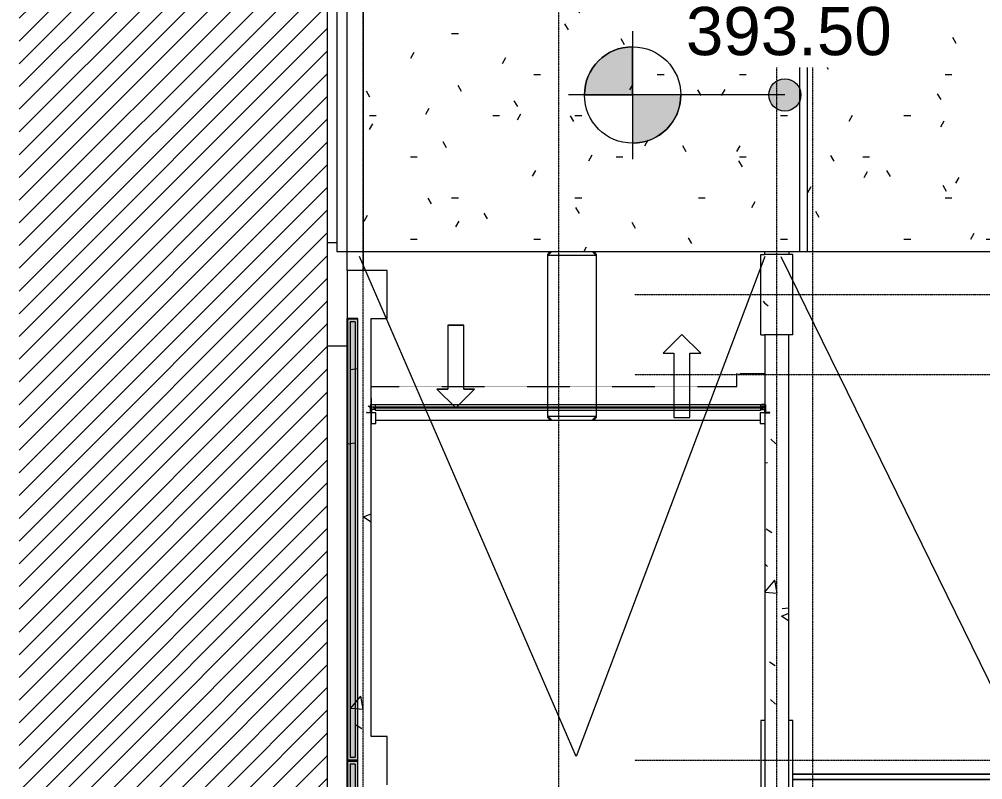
# Model space of a CAD drawing. Header units: inches. Extents: x 3268 to 7018, y 976 to 6708.
# Drawn here: x 3794 to 4513, y 4481 to 5049 of the extents above; entities that cross this region are included whole.
import ezdxf

# ---------------------------------------------------------------- set-up
doc = ezdxf.new("R2010")
doc.units = ezdxf.units.IN
doc.header["$MEASUREMENT"] = 0
doc.linetypes.add('Dash', pattern=[0.25, 0.125, -0.125])
doc.linetypes.add('Grid Line 1_2_', pattern=[0.8749999999999999, 0.4999999999999999, -0.125, 0.125, -0.125])
for name, color, linetype, lineweight in [('A-DETL', 90, 'Continuous', 9), ('A-DETL-GENF', 92, 'Continuous', 9), ('A-DOOR', 31, 'Continuous', 9), ('A-FLOR', 192, 'Continuous', 9), ('A-GENM', 13, 'Continuous', 9), ('A-GENM-HDLN', 13, 'Dash', 9), ('A-WALL', 113, 'Continuous', 9), ('A-WALL-PATT', 111, 'Continuous', 15), ('G-ANNO-DIMS', 111, 'Continuous', 9), ('I-WALL', 2, 'Continuous', 9), ('L-SITE', 91, 'Continuous', 9), ('P-SANR-FIXT', 6, 'Continuous', 9), ('S-COLS', 52, 'Continuous', 9), ('S-FNDN', 32, 'Continuous', 9), ('S-GRID', 1, 'Continuous', 9)]:
    doc.layers.add(name, color=color, linetype=linetype, lineweight=lineweight)
doc.styles.add('Arial', font='arial.ttf', dxfattribs={"height": 36})
pattern_1 = [(49.99999999999999, (0, 0), (110.1714446362807, -9.63891797635685), [11.52, -126.72]), (355, (0, 0), (-21.31237393622492, 115.5371495156537), [9.216000000000001, -101.376]), (100.451, (9.181000000000001, -0.80323), (88.85991867697865, 105.897504039145), [9.79, -107.695]), (46.184, (0, 30.72), (163.9281911283317, -25.42496604507386), [17.28, -190.08]), (96.636, (13.661, 28.601), (143.5628771593347, 149.6257499721681), [14.686, -161.543]), (351.184, (0, 30.72), (143.5647285924248, 149.6237232332607), [13.824, -152.064]), (21, (15.36, 23.04), (91.68507647920484, -61.84256385372748), [11.52, -126.72]), (326, (15.36, 23.04), (37.37329933048201, 111.3835117876708), [9.216000000000001, -101.376]), (71.45100000000001, (23, 17.886), (129.0587647679424, 49.5399005406036), [9.79, -107.695]), (37.50000000000001, (0, 0), (1.867604689172044, 51.13223029288849), [5.069, -95.07799999999999, 5.069, -97.84299999999999, -101.76]), (37.50000000000001, (0, 0), (1.867604689172044, 51.13223029288849), [-203.059, 5.069, -96.691]), (7.499999999999999, (0, 0), (40.40721900969589, 60.58148342441334), [5.069, -53.606, 5.069, -92.774, -38.784]), (7.499999999999999, (0, 0), (40.40721900969589, 60.58148342441334), [-156.518, 5.069, -33.715]), (327.5, (-34.253, 0), (81.99472561414032, -3.464267954682455), [5.069, -33.331, 5.069, -114.739, -158.976]), (327.5, (-34.253, 0), (81.99472561414032, -3.464267954682455), [-158.208, 5.069, -153.907]), (317.5, (-49.613, 0), (89.57702895818312, 15.37635275430508), [5.069, -44.85100000000001, 5.069, -74.49600000000001, -112.896]), (317.5, (-49.613, 0), (89.57702895818312, 15.37635275430508), [-129.485, 5.069, -107.827])]

# ---------------------------------------------------------------- blocks, each defined once
blk = doc.blocks.new('15_ FOUNDATION WALL HUNCH2 - 15_ FOUNDATION WALL HUNCH-3466030-Overall Retail Plan Opt 2')
at = {"layer": 'A-WALL', "color": 7}
for p, q in [((4030.875343047541, 4881.773582565577), (4023.875343040726, 4881.773582565577)), ((4038.406646405525, 4804.523582565585), (4023.875343040726, 4804.523582565585))]:
    blk.add_line(p, q, dxfattribs=at)
blk = doc.blocks.new('WSP_5 Points - Structure_2022_rvt-1-Overall Retail Plan Opt 2')
at = {"layer": 'A-WALL-PATT', "lineweight": 9}
h = blk.add_hatch(dxfattribs=at)
h.set_pattern_fill('FP_8', style=0, pattern_type=2)
h.set_pattern_definition(pattern_1)
h.paths.add_polyline_path([(4056.500343047524, 3649.921689636043), (4056.500343047524, 3817.148582565589), (4038.500343047524, 3817.148582565589), (4038.500343047524, 3649.921689636043)])
h.paths.add_polyline_path([(4056.500343047524, 3853.148582565589), (4056.500343047527, 4141.148582565589), (4038.500343047527, 4141.148582565589), (4038.500343047524, 3853.148582565589)])
h.paths.add_polyline_path([(4038.500343047527, 4177.148582565589), (4056.500343047527, 4177.148582565589), (4056.500343047527, 4825.148582565588), (4038.500343047527, 4825.148582565588), (4038.500343047527, 4191.658970883642)])
h = blk.add_hatch(dxfattribs=at)
h.set_pattern_fill('FP_8', style=0, pattern_type=2)
h.set_pattern_definition(pattern_1)
h.paths.add_polyline_path([(4368.50034304753, 3649.921689636046), (4368.500343047533, 4129.148582565586), (4350.500343047533, 4129.148582565586), (4350.50034304753, 3649.921689636046)])
h.paths.add_polyline_path([(4350.500343047533, 4189.148582565586), (4368.500343047533, 4189.148582565586), (4368.500343047533, 4465.148582565586), (4350.500343047533, 4465.148582565586), (4350.500343047533, 4191.658970883642)])
h.paths.add_polyline_path([(4368.500343047533, 4525.148582565586), (4368.500343047534, 4813.148582565589), (4350.500343047534, 4813.148582565589), (4350.500343047533, 4525.148582565586)])
at = {"layer": 'S-COLS'}
h = blk.add_hatch(dxfattribs=at)
h.set_pattern_fill('FP_8', color=256, style=0, pattern_type=2)
h.set_pattern_definition(pattern_1)
h.paths.add_polyline_path([(4350.351944754553, 4813.14858256559), (4350.351944754552, 4873.148582565589), (4347.500343047518, 4873.148582565589), (4347.500343047518, 4813.14858256559)])
h = blk.add_hatch(dxfattribs=at)
h.set_pattern_fill('FP_8', color=256, style=0, pattern_type=2)
h.set_pattern_definition(pattern_1)
h.paths.add_polyline_path([(4350.500343047534, 4813.148582565589), (4371.500343047518, 4813.148582565589), (4371.500343047518, 4873.148582565589), (4350.351944754552, 4873.148582565589), (4350.351944754552, 4813.148582565589)])
at = {"layer": 'S-COLS', "color": 250, "lineweight": 13}
for p, q in [((4347.500343047514, 4813.148582565587), (4347.500343047514, 4873.148582565587)), ((4347.500343047514, 4873.148582565587), (4350.351944754549, 4873.148582565587)), ((4371.500343047514, 4873.148582565587), (4350.351944754549, 4873.148582565587)), ((4371.500343047514, 4813.148582565587), (4371.500343047514, 4873.148582565587)), ((4068.500343047524, 4861.148582565585), (4038.500343047524, 4861.148582565585)), ((4038.500343047524, 4861.148582565585), (4038.500343047524, 4825.148582565585)), ((4068.500343047524, 4825.148582565585), (4068.500343047524, 4861.148582565585)), ((4056.500343047524, 4825.148582565585), (4068.500343047524, 4825.148582565585)), ((4347.500343047514, 4813.148582565587), (4350.35194475455, 4813.148582565587)), ((4350.500343047531, 4813.148582565587), (4350.351944754549, 4813.148582565587)), ((4371.500343047514, 4813.148582565587), (4368.500343047531, 4813.148582565587)), ((4350.500343047529, 4525.148582565584), (4347.500343047514, 4525.148582565584)), ((4347.500343047514, 4525.148582565584), (4347.500343047514, 4465.148582565584)), ((4371.500343047514, 4525.148582565584), (4368.500343047529, 4525.148582565584)), ((4371.500343047514, 4465.148582565584), (4371.500343047514, 4525.148582565584)), ((4068.500343047524, 4513.148582565586), (4056.500343047524, 4513.148582565586)), ((4068.500343047524, 4477.148582565586), (4068.500343047524, 4513.148582565586))]:
    blk.add_line(p, q, dxfattribs=at)
at = {"layer": 'S-FNDN', "color": 7}
for p, q in [((4038.500343047524, 4875.336082565588), (4038.500343047524, 5135.148582565584)), ((4050.500343047524, 5135.148582565584), (4050.500343047524, 4875.336082565588)), ((4038.500343047524, 4861.148582565585), (4038.500343047524, 4875.336082565588)), ((4046.500343047544, 4875.336082565588), (4050.500343047524, 4875.336082565588)), ((4050.500343047524, 4875.336082565588), (4050.500343047524, 4861.148582565585))]:
    blk.add_line(p, q, dxfattribs=at)
at = {"layer": 'S-FNDN', "color": 10, "lineweight": 15}
for p, q in [((4038.500343047524, 4825.148582565585), (4038.500343047524, 4177.148582565586)), ((4056.500343047524, 4513.148582565586), (4056.500343047524, 4825.148582565585)), ((4350.500343047531, 4813.148582565586), (4350.500343047529, 4525.148582565584)), ((4368.500343047529, 4525.148582565584), (4368.500343047531, 4813.148582565586))]:
    blk.add_line(p, q, dxfattribs=at)
at = {"layer": 'A-WALL', "lineweight": 9}
blk.add_blockref('15_ FOUNDATION WALL HUNCH2 - 15_ FOUNDATION WALL HUNCH-3466030-Overall Retail Plan Opt 2', (0, 0), dxfattribs=at)
blk = doc.blocks.new('Site-Parking-Direction Arrows-Straight - Direction Arrow - Straight-V140-Overall Retail Plan Opt 2')
at = {"layer": 'L-SITE'}
for p, q in [((4113.625343047533, 4820.336082565581), (4125.625343047533, 4820.336082565581)), ((4125.625343047533, 4820.332494048053), (4113.625343047533, 4820.332494048053)), ((4113.625343047533, 4820.332494048053), (4113.625343047533, 4772.411678464589)), ((4125.625343047533, 4772.411678464589), (4125.625343047533, 4820.332494048053)), ((4105.625343047533, 4772.415266982117), (4113.625343047533, 4772.415266982117)), ((4113.625343047533, 4772.411678464589), (4105.625343047533, 4772.411678464589)), ((4105.625343047533, 4772.411678464589), (4119.625343047533, 4758.434773919413)), ((4119.625343047533, 4758.434773919413), (4133.625343047534, 4772.411678464589)), ((4125.625343047533, 4772.415266982117), (4133.625343047534, 4772.415266982117)), ((4133.625343047534, 4772.411678464589), (4125.625343047533, 4772.411678464589))]:
    blk.add_line(p, q, dxfattribs=at)
blk = doc.blocks.new('Site-Parking-Direction Arrows-Straight - Direction Arrow - Straight-V141-Overall Retail Plan Opt 2')
at = {"layer": 'L-SITE'}
for p, q in [((4274.625343047535, 4799.256898149044), (4288.625343047535, 4813.233802694222)), ((4288.625343047535, 4813.230214176693), (4274.625343047535, 4799.253309631516)), ((4288.625343047535, 4813.233802694222), (4302.625343047535, 4799.256898149044)), ((4302.625343047535, 4799.253309631516), (4288.625343047535, 4813.230214176693)), ((4274.625343047535, 4799.253309631516), (4282.625343047535, 4799.253309631516)), ((4282.625343047535, 4799.253309631516), (4282.625343047535, 4751.332494048053)), ((4294.625343047535, 4751.332494048053), (4294.625343047535, 4799.253309631516)), ((4294.625343047535, 4799.253309631516), (4302.625343047535, 4799.253309631516)), ((4282.625343047535, 4751.332494048053), (4294.625343047535, 4751.332494048053))]:
    blk.add_line(p, q, dxfattribs=at)
blk = doc.blocks.new('Floor Trench_4in_Variable Length - Floor Trench_4in_Variable Length-7133020-Overall Retail Plan Opt 2')
at = {"layer": 'P-SANR-FIXT'}
for p, q in [((-5.995204332975845e-15, -2.999999999983582), (-5.995204332975845e-15, -361.9999999999826)), ((0.1250000000005307, -2.999999999983582), (0.1250000000005307, -361.9999999999826)), ((0.1359817099566818, -2.999999999983582), (0.1359817099566818, -361.9999999999826)), ((3.864018290044379, -361.9999999999825), (3.864018290044379, -2.999999999983543)), ((3.87500000000053, -2.999999999983582), (3.87500000000053, -361.9999999999826)), ((4.00000000000053, -2.999999999983582), (4.00000000000053, -361.9999999999825))]:
    blk.add_line(p, q, dxfattribs=at)
blk = doc.blocks.new('door-eco1602_faceofwallmount_300-series-cookson - Motor Operated Grille-11083091-Overall Retail Plan Opt 2')
at = {"layer": 'A-DOOR'}
for p, q in [((-109.0625000000002, 7.462093741082764), (-109.0625000000002, 8.405093741082734)), ((-109.0625000000002, 8.405093741082734), (181.0625000000006, 8.405093741083673)), ((181.0625000000006, 7.462093741083704), (-109.0625000000002, 7.462093741082764)), ((179.9999999999994, 9.967093741083682), (-107.9999999999983, 9.96709374108275)), ((-107.9999999999983, 9.96709374108275), (-107.9999999999983, 5.935593779516808)), ((179.9999999999994, 5.935593779517741), (179.9999999999994, 9.967093741083682)), ((181.0625000000006, 8.405093741083673), (181.0625000000006, 7.462093741083704)), ((-107.9999999999983, 5.935593779516808), (179.9999999999994, 5.935593779517741))]:
    blk.add_line(p, q, dxfattribs=at)
at = {"layer": 'A-GENM'}
for p, q in [((-111.5425999999993, 4.750000000000146), (-111.5425999999993, 10.04080000000016)), ((-111.4379999999993, 10.04080000000016), (-111.4379999999993, 4.750000000000145)), ((-111.4379999999993, 4.476491698285737), (-111.4379999999993, 7.875000000000143)), ((-111.3333999999993, 10.25000000000015), (-108.5425999999993, 10.25000000000015)), ((-108.5425999999993, 10.14540000000015), (-111.3333999999993, 10.14540000000015)), ((-111.3129999999993, 8.000000000000144), (-111.1879999999997, 8.00000000000014)), ((-111.3129999999993, 8.000000000000144), (-111.1879999999997, 8.00000000000014)), ((-111.1880000585813, 4.500000000000074), (-111.1880000585813, 8.500000000000142)), ((-111.1880000585813, 8.500000000000142), (-108.1880000585813, 8.500000000000142)), ((-111.1879999999997, 8.00000000000014), (-111.1879999999997, 4.000000000000132)), ((-110.9380000585813, 8.00000000000014), (-110.9380000585813, 4.750000000000075)), ((-108.4380000585813, 8.25000000000014), (-110.6880000585813, 8.25000000000014)), ((-108.5425999999993, 10.25000000000015), (-108.5425999999993, 10.14540000000015)), ((183.1880000585824, 8.500000000000185), (180.1880000585824, 8.500000000000185)), ((180.4380000585824, 8.250000000000183), (182.6880000585824, 8.250000000000183)), ((180.5426000000004, 10.2500000000002), (180.5426000000004, 10.1454000000002)), ((183.3334000000004, 10.2500000000002), (180.5426000000004, 10.2500000000002)), ((180.5426000000004, 10.1454000000002), (183.3334000000004, 10.1454000000002)), ((182.9380000585824, 8.000000000000183), (182.9380000585824, 4.750000000000117)), ((183.1880000585824, 4.500000000000116), (183.1880000585824, 8.500000000000185)), ((183.3130000000004, 8.000000000000187), (183.1880000000008, 8.000000000000183)), ((183.3130000000004, 8.000000000000187), (183.1880000000008, 8.000000000000183)), ((183.1880000000008, 8.000000000000183), (183.1880000000008, 4.000000000000175)), ((183.4380000000004, 10.0408000000002), (183.4380000000004, 4.750000000000187)), ((183.4380000000004, 4.47649169828578), (183.4380000000004, 7.875000000000186)), ((183.5426000000004, 4.750000000000188), (183.5426000000004, 10.0408000000002)), ((-111.1879999999997, 4.000000000000132), (-114.6879498565759, 4.000000000000142)), ((-114.4376193186208, 4.250065447000283), (-111.6644262512847, 4.250065447000283)), ((-111.4379999999993, 4.750000000000146), (-111.5425999999993, 4.750000000000146)), ((-110.9380944198295, 6.718750000000145), (-107.9381374268359, 6.718750000000145)), ((-110.9380944198295, 4.718752402863118), (-110.9380944198295, 6.718750000000145)), ((-110.7505944198295, 6.347971809304807), (-110.7505944198295, 4.905303153888889)), ((-108.1242330936081, 6.531250000000145), (-110.5673162291342, 6.531250000000145)), ((182.9380944198307, 6.718750000000187), (179.938137426837, 6.718750000000187)), ((180.1242330936093, 6.531250000000187), (182.5673162291353, 6.531250000000187)), ((182.7505944198307, 6.347971809304849), (182.7505944198307, 4.905303153888932)), ((182.9380944198307, 4.718752402863161), (182.9380944198307, 6.718750000000187)), ((183.1880000000008, 4.000000000000175), (186.687949856577, 4.000000000000185)), ((183.4380000000004, 4.750000000000188), (183.5426000000004, 4.750000000000188)), ((186.437619318622, 4.250065447000326), (183.6644262512859, 4.250065447000326))]:
    blk.add_line(p, q, dxfattribs=at)
for centre, radius, start, end in [((-111.3333999999993, 10.04080000000016), 0.2091999999999956, 90, 180), ((-111.3333999999993, 10.04080000000016), 0.1045999999999907, 90, 180), ((-111.3129999999993, 7.875000000000143), 0.1249999999999858, 89.99999999999977, 179.9999999999998), ((-111.3129999999993, 7.875000000000143), 0.1249999999999858, 89.99999999999977, 179.9999999999998), ((-110.6880000585813, 8.00000000000014), 0.25, 90, 180), ((-108.4380000585813, 8.500000000000139), 0.2500000000000144, 270, 3.657637883683045e-13), ((180.4380000585824, 8.500000000000181), 0.2499999999999999, 179.9999999999996, 269.9999999999992), ((182.6880000585824, 8.000000000000183), 0.25, 0, 90), ((183.3130000000004, 7.875000000000186), 0.1250000000000009, 2.035554996136651e-13, 90.0000000000002), ((183.3130000000004, 7.875000000000186), 0.1250000000000009, 2.035554996136651e-13, 90.0000000000002), ((183.3334000000004, 10.0408000000002), 0.2091999999999814, 0, 90), ((183.3334000000004, 10.0408000000002), 0.1045999999999765, 0, 90), ((-114.4376193186208, 3.99973476853557), 0.2503306784647104, 90, 179.9392937116197), ((-111.6644262512847, 4.476491698285737), 0.2264262512854458, 269.9999999999996, 0), ((-111.1880000585813, 4.750000000000074), 0.25, 269.9999999999996, 0), ((-110.9371475737183, 4.905303153888888), 0.1865531538887524, 269.70919538044, 0), ((-110.5673162291342, 6.347971809304807), 0.1832781906953329, 90, 180), ((-108.1242330936081, 6.717350925843927), 0.18610092584378, 269.9999999999996, 0.4307436898500274), ((180.1242330936093, 6.71735092584397), 0.1861009258437799, 179.56925631015, 269.9999999999996), ((182.5673162291353, 6.347971809304849), 0.1832781906953471, 0, 90), ((182.9371475737194, 4.905303153888931), 0.1865531538887524, 180, 270.2908046195593), ((183.1880000585824, 4.750000000000116), 0.25, 180, 269.9999999999996), ((183.6644262512859, 4.47649169828578), 0.22642625128546, 180, 269.9999999999996), ((186.437619318622, 3.999734768535613), 0.2503306784646961, 0.06070628838036032, 90)]:
    blk.add_arc(centre, radius, start, end, dxfattribs=at)
at = {"layer": 'A-GENM-HDLN'}
for p, q in [((162.0625000000002, 33.3750000000027), (183.0625000000002, 33.37500000000276)), ((162.0625000000002, 23.75000000000274), (162.0625000000002, 33.37500000000269)), ((183.0625000000002, 33.37500000000276), (183.0625000000003, 23.75000000000277)), ((-111.0625000000003, 23.74999999999996), (-111.0625000000003, 3.999999999999911)), ((-111.0625000000003, 23.74999999999996), (162.0625000000013, 23.74999999999996)), ((183.0625000000003, 23.74999999999996), (183.0625000000003, 3.999999999999911))]:
    blk.add_line(p, q, dxfattribs=at)
blk = doc.blocks.new('Spot Elevations - Spot Elevation - Target Filled-49714-Overall Retail Plan Opt 2')
at = {"layer": 'G-ANNO-DIMS'}
h = blk.add_hatch(color=256, dxfattribs=at)
edge = h.paths.add_edge_path()
edge.add_line((1.249000902703301e-16, 0), (-0.09374999999999985, 0))
edge.add_arc((5.724587470723462e-16, -3.434752482434078e-16), 0.09375000000000037, 90.00000000000063, 180.0000000000002, ccw=False)
edge.add_line((1.249000902703301e-16, 0.09375000000000007), (1.249000902703301e-16, 0))
h = blk.add_hatch(color=256, dxfattribs=at)
edge = h.paths.add_edge_path()
edge.add_line((1.249000902703301e-16, 0), (0.09375000000000029, 0))
edge.add_arc((2.289834988289385e-16, 6.245004513516504e-17), 0.09374999999999996, 269.99999999999955, 359.99999999999966, ccw=False)
edge.add_line((1.249000902703301e-16, -0.09375), (1.249000902703301e-16, 0))
at = {"layer": 'G-ANNO-DIMS', "lineweight": 20}
for p, q in [((-2.706168622523819e-16, 0.1243846875261664), (-2.706168622523819e-16, -0.125)), ((1.249000902703301e-16, 0), (1.249000902703301e-16, 0.09375000000000007)), ((0.1250000000000001, 7.067913962433002e-16), (-0.1249999999999998, 7.067913962433002e-16)), ((-0.09374999999999985, 0), (1.249000902703301e-16, 0)), ((1.249000902703301e-16, 0), (1.249000902703301e-16, -0.09375)), ((0.09375000000000029, 0), (1.249000902703301e-16, 0))]:
    blk.add_line(p, q, dxfattribs=at)
blk.add_circle((1.249000902703301e-16, 0), 0.09375000000000007, dxfattribs=at)
for centre, radius, start, end in [((5.724587470723462e-16, -3.434752482434078e-16), 0.09375000000000037, 90.00000000000026, 179.9999999999999), ((2.289834988289385e-16, 6.245004513516504e-17), 0.09374999999999996, 269.9999999999992, 359.9999999999993)]:
    blk.add_arc(centre, radius, start, end, dxfattribs=at)

msp = doc.modelspace()

# ---------------------------------------------------------------- block references
at = {"lineweight": 5}
msp.add_blockref('WSP_5 Points - Structure_2022_rvt-1-Overall Retail Plan Opt 2', (0, 0), dxfattribs=at)

# ---------------------------------------------------------------- next in the draw order: hatches: boundary and pattern name
at = {"layer": 'A-DETL-GENF'}
h = msp.add_hatch(dxfattribs=at)
h.set_pattern_fill('FP_268', style=0, pattern_type=2)
h.set_pattern_definition([(45, (0, 0), (-8.485281374238571, 8.485281374238571), [])])
h.paths.add_polyline_path([(3814.931995599519, 2606.695681436462), (3953.681472603264, 2836.871688406369), (3953.681472603264, 2942.590132728227), (4023.875343040729, 2942.590132728227), (4023.875343040729, 3255.391797762908), (3930.500343040708, 3255.391797762908), (3930.500343040708, 3327.39179776291), (3822.500343040708, 3327.39179776291), (3822.500343040708, 4446.391797776561), (4023.875343040729, 4446.391797776561), (4023.875343040729, 5143.148582575832), (3998.500343040712, 5143.148582575832), (3998.500343040711, 5418.452752743046), (3958.742376340589, 5409.467125826132), (3923.095517704328, 5400.983597091372), (3885.555369724319, 5391.573191310904), (3848.13057842399, 5381.71401064308), (3810.826508491975, 5371.40746836056), (3793.566376340589, 5366.415583471703), (3793.566376340589, 2619.57481917572)])
h = msp.add_hatch(dxfattribs=at)
h.set_pattern_fill('FP_1', color=254, style=0, pattern_type=2)
h.set_pattern_definition([(0, (0, 0), (122.88, 30.72), [5.069, -87.09100000000001, 5.069, -87.09100000000001, -491.52]), (0, (0, 0), (122.88, 30.72), [-184.32, 5.069, -179.251, 5.069, -87.09100000000001, -215.04]), (0, (0, 0), (122.88, 30.72), [-460.8, 5.069, -56.371, 5.069, -148.531]), (120, (46.08, 15.36), (-88.04430040425792, 91.05720161703184), [5.068999999999999, -87.091, 5.068999999999999, -87.091, -491.5199999999999]), (120, (46.08, 15.36), (-88.04430040425792, 91.05720161703184), [-184.32, 5.068999999999999, -179.2509999999999, 5.068999999999999, -87.091, -215.04]), (120, (46.08, 15.36), (-88.04430040425792, 91.05720161703184), [-460.8, 5.068999999999999, -56.371, 5.068999999999999, -148.531]), (240, (61.44, 76.8), (-34.83569959574201, -121.7772016170318), [5.069, -87.09100000000001, 5.069, -87.09100000000001, -491.52]), (240, (61.44, 76.8), (-34.83569959574201, -121.7772016170318), [-184.32, 5.069, -179.251, 5.069, -87.09100000000001, -215.04]), (240, (61.44, 76.8), (-34.83569959574201, -121.7772016170318), [-460.8, 5.069, -56.371, 5.069, -148.531])])
h.paths.add_polyline_path([(4702.034376340589, 4875.336082565589), (4728.025962929077, 4875.336082565589), (4560.67813962086, 5143.148582565589), (4366.625343047543, 5143.14858256559), (4366.625343047544, 5397.273582565588), (4078.625343047543, 5397.273582565589), (4078.625343047543, 5362.148582565592), (4030.875343047547, 5362.148582565592), (4030.875343047547, 5212.648582565585), (4071.500343047531, 5212.648582565585), (4071.500343047531, 5167.148582565586), (4030.875343047545, 5167.148582565586), (4030.875343047545, 4875.336082565591), (4619.446376340588, 4875.336082565589)])
at = {"layer": 'A-WALL', "lineweight": 5}
h = msp.add_hatch(color=55, dxfattribs=at)
h.paths.add_polyline_path([(4038.500343047527, 3205.148582565594), (4038.875343047521, 3205.148582565594), (4038.875343047524, 3510.523582565584), (4046.500343047522, 3510.523582565584), (4046.500343047522, 3511.023582565585), (4038.375343047523, 3511.023582565585), (4038.37534304752, 3205.148582565594)])
h.paths.add_polyline_path([(4038.375343047523, 3511.211082565582), (4046.500343047522, 3511.211082565582), (4046.500343047522, 3511.711082565583), (4038.875343047524, 3511.711082565583), (4038.875343047527, 3835.586082565593), (4046.500343047525, 3835.586082565593), (4046.500343047525, 3836.086082565594), (4038.375343047526, 3836.086082565594), (4038.375343047524, 3574.118970883642)])
h.paths.add_polyline_path([(4038.875343047527, 3836.211082565592), (4046.500343047525, 3836.211082565592), (4046.500343047525, 3836.711082565593), (4038.875343047527, 3836.711082565593), (4038.875343047527, 4158.586082565584), (4046.500343047525, 4158.586082565584), (4046.500343047525, 4159.086082565582), (4038.375343047526, 4159.086082565582), (4038.375343047526, 3836.211082565592)])
h.paths.add_polyline_path([(4041.330376340589, 4159.21108256558), (4046.500343047525, 4159.21108256558), (4046.500343047525, 4159.711082565578), (4038.875343047527, 4159.711082565578), (4038.875343047532, 4494.586082565586), (4046.500343047528, 4494.586082565586), (4046.500343047528, 4495.086082565587), (4038.375343047529, 4495.086082565587), (4038.375343047526, 4159.21108256558), (4038.875343047527, 4159.21108256558)])
h.paths.add_polyline_path([(4038.87534304753, 4495.211082565585), (4046.500343047528, 4495.211082565585), (4046.500343047528, 4495.711082565586), (4038.87534304753, 4495.711082565586), (4038.875343047532, 4824.648582565587), (4046.50034304753, 4824.648582565587), (4046.50034304753, 4825.148582565588), (4038.375343047531, 4825.148582565588), (4038.375343047529, 4495.211082565585)])
at = {"layer": 'A-WALL-PATT', "lineweight": 5}
h = msp.add_hatch(color=55, dxfattribs=at)
h.paths.add_polyline_path([(4040.875343047522, 3205.148582565594), (4040.875343047522, 3508.523582565585), (4044.500343047524, 3508.523582565585), (4044.500343047524, 3510.523582565584), (4038.875343047524, 3510.523582565584), (4038.875343047521, 3205.148582565594)])
h.paths.add_polyline_path([(4040.875343047522, 3511.711082565583), (4044.500343047524, 3511.711082565583), (4044.500343047524, 3513.711082565584), (4040.875343047522, 3513.711082565584), (4040.875343047525, 3833.586082565592), (4044.500343047524, 3833.586082565592), (4044.500343047524, 3835.586082565593), (4038.875343047527, 3835.586082565593), (4038.875343047524, 3511.711082565583)])
h.paths.add_polyline_path([(4044.500343047524, 3836.711082565593), (4044.500343047524, 3838.711082565591), (4040.875343047525, 3838.711082565594), (4040.875343047528, 4156.586082565583), (4044.500343047527, 4156.586082565583), (4044.500343047527, 4158.586082565584), (4038.875343047527, 4158.586082565584), (4038.875343047527, 3836.711082565593), (4040.875343047525, 3836.711082565593)])
h.paths.add_polyline_path([(4040.875343047528, 4159.711082565578), (4044.500343047527, 4159.711082565578), (4044.500343047527, 4161.711082565579), (4040.875343047528, 4161.711082565579), (4040.875343047528, 4492.586082565588), (4044.500343047529, 4492.586082565588), (4044.500343047529, 4494.586082565586), (4038.87534304753, 4494.586082565586), (4038.875343047527, 4159.711082565578)])
h.paths.add_polyline_path([(4038.87534304753, 4495.711082565586), (4044.500343047529, 4495.711082565586), (4044.500343047529, 4497.711082565587), (4040.87534304753, 4497.711082565587), (4040.87534304753, 4822.648582565587), (4044.500343047529, 4822.648582565587), (4044.500343047529, 4824.648582565588), (4038.875343047532, 4824.648582565587), (4038.87534304753, 4500.428970883641)])
h = msp.add_hatch(color=55, dxfattribs=at)
h.paths.add_polyline_path([(4041.330376340589, 3205.148582565594), (4044.500343047522, 3205.148582565594), (4044.500343047522, 3508.523582565585), (4040.875343047522, 3508.523582565585), (4040.875343047522, 3205.148582565594)])
h.paths.add_polyline_path([(4040.875343047522, 3513.711082565584), (4044.500343047522, 3513.711082565584), (4044.500343047527, 3833.586082565592), (4040.875343047525, 3833.586082565592), (4040.875343047523, 3574.118970883642)])
h.paths.add_polyline_path([(4044.500343047527, 3838.711082565591), (4044.500343047527, 4156.586082565585), (4040.875343047528, 4156.586082565583), (4040.875343047525, 3838.711082565594)])
h.paths.add_polyline_path([(4040.875343047528, 4161.711082565579), (4044.500343047527, 4161.711082565579), (4044.500343047529, 4492.586082565588), (4040.875343047528, 4492.586082565588), (4040.875343047528, 4191.658970883642)])
h.paths.add_polyline_path([(4044.500343047529, 4497.711082565587), (4044.500343047529, 4822.648582565587), (4040.87534304753, 4822.648582565587), (4040.87534304753, 4497.711082565587)])
at = {"layer": 'A-WALL-PATT', "lineweight": 9}
h = msp.add_hatch(color=8, dxfattribs=at)
h.paths.add_polyline_path([(4046.500343047519, 3205.148582565594), (4046.500343047522, 3510.523582565584), (4044.500343047522, 3510.523582565584), (4044.500343047522, 3205.148582565594)])
h.paths.add_polyline_path([(4046.500343047522, 3511.711082565583), (4046.500343047525, 3835.586082565593), (4044.500343047527, 3835.586082565593), (4044.500343047522, 3511.711082565583)])
h.paths.add_polyline_path([(4044.500343047527, 3836.711082565593), (4046.500343047525, 3836.711082565593), (4046.500343047525, 4158.586082565584), (4044.500343047527, 4158.586082565584), (4044.500343047527, 3838.711082565591)])
h.paths.add_polyline_path([(4046.500343047525, 4159.711082565578), (4046.500343047528, 4494.586082565586), (4044.500343047529, 4494.586082565586), (4044.500343047527, 4159.711082565578)])
h.paths.add_polyline_path([(4046.500343047528, 4495.711082565586), (4046.50034304753, 4824.648582565587), (4044.500343047529, 4824.648582565588), (4044.500343047529, 4495.711082565589)])
h = msp.add_hatch(dxfattribs=at)
h.set_pattern_fill('FP_8', color=256, style=0, pattern_type=2)
h.set_pattern_definition(pattern_1)
h.paths.add_polyline_path([(4368.50034304753, 3705.462291064567), (4368.500343047533, 4813.148582565589), (4350.500343047533, 4813.148582565589), (4350.50034304753, 3723.462291064567)])
at = {"layer": 'G-ANNO-DIMS'}
h = msp.add_hatch(color=256, dxfattribs=at)
edge = h.paths.add_edge_path()
edge.add_arc((4365.523668666357, 4992.132979262539), 12, 0, 360)

# ---------------------------------------------------------------- next in the draw order: linework, layer by layer
at = {"layer": 'A-DETL'}
for p, q in [((4023.875343047539, 2871.996683575976), (4023.875343047543, 5211.996683575976)), ((4376.500343047524, 5181.336082565586), (4376.500343047524, 4875.336082565586)), ((4382.500343047524, 4875.336082565586), (4382.500343047524, 5181.336082565586)), ((4030.875343047543, 5167.148582565584), (4030.875343047542, 4875.336082565588)), ((4030.875343047542, 4875.336082565588), (4728.025962929074, 4875.336082565586)), ((4376.500343047524, 4875.336082565586), (4382.500343047524, 4875.336082565586)), ((4209.500343047529, 4498.148582565585), (4047.625343047534, 4871.52358256559)), ((4350.500343047529, 4871.523582565589), (4209.500343047529, 4498.148582565585)), ((4362.500343047529, 4871.523582565589), (4546.999554581662, 4495.148582565584))]:
    msp.add_line(p, q, dxfattribs=at)
at = {"layer": 'A-DETL', "lineweight": 15}
msp.add_line((4023.875343040726, 4446.391797776559), (4023.875343040726, 5143.148582575829), dxfattribs=at)
at = {"layer": 'A-FLOR'}
for p, q in [((4030.875343047544, 5135.148582565584), (4030.875343047544, 4875.336082565586)), ((4030.875343047544, 4875.336082565586), (4728.025962929073, 4875.336082565586)), ((4188.500343047526, 4872.336082565586), (4191.500343047522, 4875.336082565587)), ((4224.500343047525, 4872.336082565585), (4221.500343047527, 4875.336082565588)), ((4368.500343047512, 4875.336082565588), (4368.500343047512, 4873.148582565585)), ((4188.500343047526, 4752.27358256558), (4188.500343047526, 4872.336082565586)), ((4224.500343047525, 4872.336082565585), (4188.500343047526, 4872.336082565586)), ((4224.500343047525, 4872.336082565585), (4224.500343047525, 4752.273582565587)), ((4188.500343047526, 4752.27358256558), (4224.500343047525, 4752.273582565587)), ((4191.500343047522, 4749.273582565589), (4188.500343047526, 4752.27358256558)), ((4221.500343047527, 4749.273582565589), (4224.500343047525, 4752.273582565587))]:
    msp.add_line(p, q, dxfattribs=at)
at = {"layer": 'A-FLOR', "color": 7}
for p, q in [((4350.500343047527, 4873.148582565585), (4350.500343047527, 4875.336082565588)), ((4060.062843047523, 4749.273582565589), (4347.062843047524, 4749.273582565589))]:
    msp.add_line(p, q, dxfattribs=at)
at = {"layer": 'A-FLOR'}
for points in [[(4188.500343047526, 4872.336082565586), (4188.502084621496, 4872.737539700894), (4188.656634965118, 4873.509715951776), (4189.322697899334, 4874.513727713773), (4190.326709661328, 4875.179790647998), (4191.098885912215, 4875.334340991615), (4191.500343047522, 4875.336082565586)], [(4221.500343047526, 4875.336082565588), (4221.901800182834, 4875.334340991617), (4222.673976433722, 4875.179790647995), (4223.677988195718, 4874.513727713776), (4224.344051129934, 4873.509715951776), (4224.498601473556, 4872.737539700892), (4224.500343047525, 4872.336082565585)], [(4191.500343047522, 4749.27358256559), (4191.098885912215, 4749.275324139561), (4190.32670966133, 4749.42987448318), (4189.322697899338, 4750.095937417395), (4188.656634965119, 4751.099949179388), (4188.502084621497, 4751.872125430275), (4188.500343047526, 4752.273582565581)], [(4224.500343047525, 4752.273582565587), (4224.498601473554, 4751.87212543028), (4224.344051129932, 4751.099949179395), (4223.677988195712, 4750.095937417404), (4222.673976433724, 4749.429874483179), (4221.901800182834, 4749.275324139559), (4221.500343047527, 4749.273582565589)]]:
    msp.add_open_spline(points, degree=3, dxfattribs=at)
at = {"layer": 'A-WALL', "lineweight": 15}
for p, q in [((4046.500343047528, 4825.148582565585), (4038.375343047529, 4825.148582565585)), ((4038.375343047529, 4825.148582565585), (4038.375343047526, 4495.211082565583)), ((4046.500343047525, 4495.211082565583), (4046.500343047528, 4825.148582565585)), ((4368.500343047529, 4813.148582565586), (4350.500343047529, 4813.148582565586)), ((4350.500343047529, 4813.148582565586), (4350.500343047526, 3723.462291064565)), ((4368.500343047528, 3815.773582565582), (4368.500343047529, 4813.148582565586)), ((4038.375343047526, 4495.211082565583), (4046.500343047525, 4495.211082565583)), ((4046.500343047525, 4495.086082565585), (4038.375343047526, 4495.086082565585)), ((4038.375343047526, 4495.086082565585), (4038.375343047523, 4159.211082565577)), ((4046.500343047522, 4159.211082565577), (4046.500343047525, 4495.086082565585))]:
    msp.add_line(p, q, dxfattribs=at)
at = {"layer": 'A-WALL'}
for p, q in [((4046.500343047528, 4824.648582565585), (4038.875343047529, 4824.648582565585)), ((4038.875343047529, 4824.648582565585), (4038.875343047527, 4495.711082565584)), ((4044.500343047527, 4822.648582565585), (4040.875343047528, 4822.648582565585)), ((4040.875343047528, 4822.648582565585), (4040.875343047528, 4497.711082565585)), ((4044.500343047527, 4822.648582565585), (4044.500343047527, 4497.711082565585)), ((4038.875343047527, 4495.711082565584), (4046.500343047525, 4495.711082565584)), ((4038.875343047527, 4494.586082565584), (4038.875343047524, 4159.711082565575)), ((4046.500343047525, 4494.586082565584), (4038.875343047529, 4494.586082565584)), ((4040.875343047528, 4497.711082565585), (4044.500343047527, 4497.711082565585)), ((4044.500343047527, 4492.586082565585), (4040.875343047525, 4492.586082565585)), ((4040.875343047525, 4492.586082565585), (4040.875343047525, 4161.711082565576)), ((4044.500343047527, 4492.586082565585), (4044.500343047524, 4161.711082565576))]:
    msp.add_line(p, q, dxfattribs=at)
at = {"layer": 'G-ANNO-DIMS'}
for p, q in [((4305.823391902971, 4992.132979262539), (4251.771157892881, 4992.132979262539)), ((4365.523668666357, 4992.132979262539), (4305.823391902971, 4992.132979262539))]:
    msp.add_line(p, q, dxfattribs=at)
msp.add_circle((4365.523668666357, 4992.132979262539), 12, dxfattribs=at)
at = {"layer": 'I-WALL', "lineweight": 15}
for p, q in [((4060.062843047524, 4754.772582566762), (4056.500343047543, 4754.772582566762)), ((4056.500343047543, 4754.772582566762), (4056.500343047543, 4746.772582566762)), ((4060.062843047524, 4746.772582566762), (4060.062843047524, 4754.772582566762)), ((4350.500343047529, 4754.77258256676), (4347.062843047524, 4754.77258256676)), ((4347.062843047524, 4754.77258256676), (4347.062843047524, 4746.772582566759)), ((4056.500343047543, 4746.772582566762), (4060.062843047524, 4746.772582566762)), ((4347.062843047524, 4746.772582566759), (4350.500343047529, 4746.772582566759))]:
    msp.add_line(p, q, dxfattribs=at)
at = {"layer": 'S-GRID', "linetype": 'Grid Line 1_2_'}
for p, q in [((4050.500343047539, 1536.484040201628), (4050.500343047546, 6288.946146825838)), ((4196.539161263305, 3355.523582565587), (4196.539161263309, 6288.946146825838)), ((4359.500343047514, 3355.523582565587), (4359.500343047518, 6288.946146825837)), ((4386.500343047541, 3355.523582565587), (4386.500343047545, 6288.946146825838)), ((4253.313821700696, 4843.148582565579), (6493.236018851911, 4843.148582565572)), ((6788.078166544347, 4783.148582565572), (4253.313821700696, 4783.148582565579)), ((6493.23601885191, 4495.148582565573), (4253.313821700694, 4495.148582565579))]:
    msp.add_line(p, q, dxfattribs=at)

# ---------------------------------------------------------------- next in the draw order: block references
at = {"layer": 'A-DOOR'}
msp.add_blockref('door-eco1602_faceofwallmount_300-series-cookson - Motor Operated Grille-11083091-Overall Retail Plan Opt 2', (4167.562843047524, 4750.77258256676), dxfattribs=at)
at = {"layer": 'G-ANNO-DIMS', "lineweight": 20, "xscale": 383.9999999999998, "yscale": 383.9999999999998, "zscale": 383.9999999999998}
msp.add_blockref('Spot Elevations - Spot Elevation - Target Filled-49714-Overall Retail Plan Opt 2', (4251.771157892878, 4992.132979262536), dxfattribs=at)
at = {"layer": 'L-SITE'}
for name in ['Site-Parking-Direction Arrows-Straight - Direction Arrow - Straight-V140-Overall Retail Plan Opt 2', 'Site-Parking-Direction Arrows-Straight - Direction Arrow - Straight-V141-Overall Retail Plan Opt 2']:
    msp.add_blockref(name, (0, 0), dxfattribs=at)
at = {"layer": 'P-SANR-FIXT', "rotation": 89.9999999999999}
msp.add_blockref('Floor Trench_4in_Variable Length - Floor Trench_4in_Variable Length-7133020-Overall Retail Plan Opt 2', (4368.50034304753, 4481.148582565583), dxfattribs=at)

# ---------------------------------------------------------------- next in the draw order: texts
at = {"layer": 'G-ANNO-DIMS', "insert": (4291.579471266048, 5057.856364075071), "char_height": 36, "width": 184.2318507890961, "attachment_point": 1, "line_spacing_factor": 0.9417779076525876, "style": 'Arial', "bg_fill": 3, "box_fill_scale": 1.25, "bg_fill_color": 256, "bg_fill_true_color": 13158600, "bg_fill_transparency": 0}
msp.add_mtext('393.50', dxfattribs=at)

doc.saveas('drawing.dxf')
